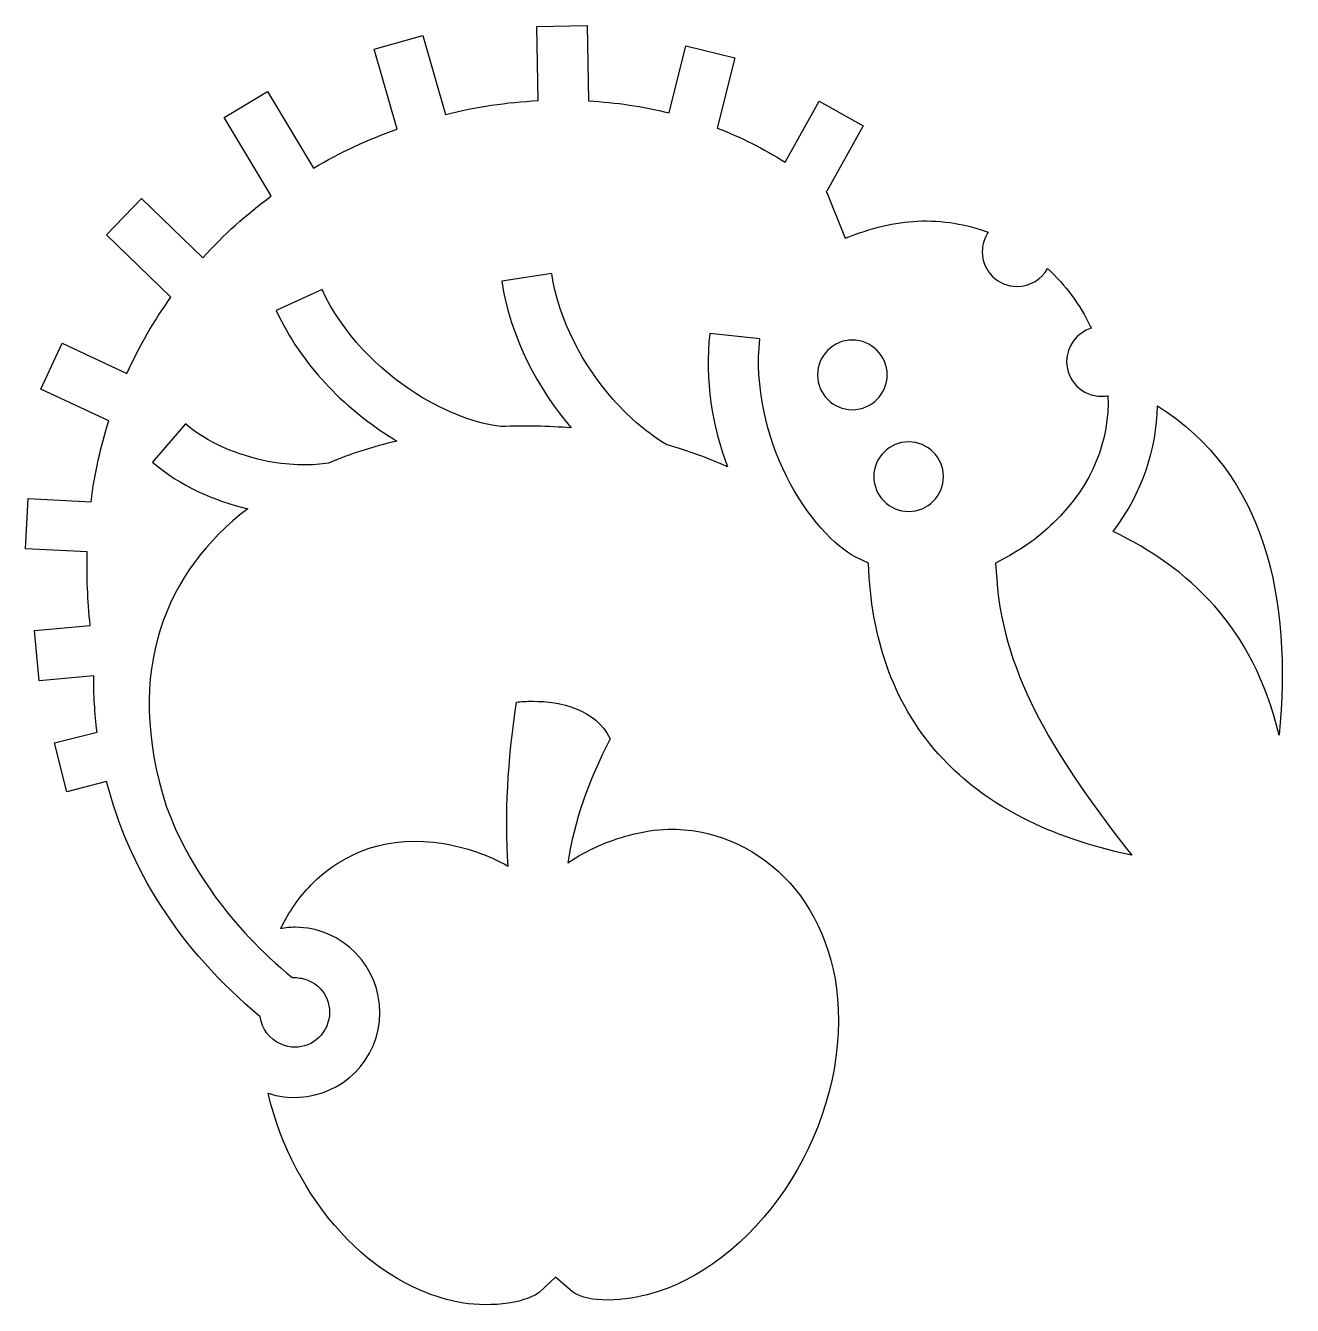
# Model space of a CAD drawing. Header units: centimetres. Extents: x -9.7 to 10.1, y -10 to 10.
import ezdxf

# ---------------------------------------------------------------- set-up
doc = ezdxf.new("R2010")
doc.units = ezdxf.units.CM
doc.header["$MEASUREMENT"] = 0
doc.layers.add('Layer 1', color=7, linetype='Continuous')

msp = doc.modelspace()

# ---------------------------------------------------------------- linework, layer by layer
at = {"layer": 'Layer 1'}
for points, knots in [([(-0.92373, 9.97669), (-0.92373, 9.97669), (-1.71177, 9.96349), (-1.71177, 9.96349), (-1.71177, 9.96349), (-1.71177, 9.96349), (-1.69195, 8.80522), (-1.69195, 8.80522), (-1.69195, 8.80522), (-2.17773, 8.78059), (-2.66316, 8.7076), (-3.14021, 8.58915), (-3.14021, 8.58915), (-3.14021, 8.58915), (-3.49202, 9.82256), (-3.49202, 9.82256), (-3.49202, 9.82256), (-3.49202, 9.82256), (-4.24969, 9.60645), (-4.24969, 9.60645), (-4.24969, 9.60645), (-4.24969, 9.60645), (-3.89396, 8.36115), (-3.89396, 8.36115), (-3.89396, 8.36115), (-4.34549, 8.19922), (-4.78337, 7.99437), (-5.1999, 7.74971), (-5.1999, 7.74971), (-5.1999, 7.74971), (-5.91676, 8.94627), (-5.91676, 8.94627), (-5.91676, 8.94627), (-5.91676, 8.94627), (-6.59271, 8.54175), (-6.59271, 8.54175), (-6.59271, 8.54175), (-6.59271, 8.54175), (-5.85738, 7.31614), (-5.85738, 7.31614), (-5.85738, 7.31614), (-6.2428, 7.03193), (-6.60207, 6.70934), (-6.92739, 6.35024), (-6.92739, 6.35024), (-6.92739, 6.35024), (-7.88279, 7.27667), (-7.88279, 7.27667), (-7.88279, 7.27667), (-7.88279, 7.27667), (-8.43097, 6.70993), (-8.43097, 6.70993), (-8.43097, 6.70993), (-8.43097, 6.70993), (-7.42426, 5.73484), (-7.42426, 5.73484), (-7.42426, 5.73484), (-7.68857, 5.3668), (-7.92041, 4.96949), (-8.1121, 4.54233), (-8.1121, 4.54233), (-8.1121, 4.54233), (-9.12009, 5.01533), (-9.12009, 5.01533), (-9.12009, 5.01533), (-9.12009, 5.01533), (-9.4549, 4.30113), (-9.4549, 4.30113), (-9.4549, 4.30113), (-9.4549, 4.30113), (-8.39408, 3.803), (-8.39408, 3.803), (-8.39408, 3.803), (-8.52092, 3.40337), (-8.61517, 2.98325), (-8.67209, 2.54192), (-8.67209, 2.54192), (-8.67209, 2.54192), (-9.65384, 2.5921), (-9.65384, 2.5921), (-9.65384, 2.5921), (-9.65384, 2.5921), (-9.69335, 1.80537), (-9.69335, 1.80537), (-9.69335, 1.80537), (-9.69335, 1.80537), (-8.73137, 1.75658), (-8.73137, 1.75658), (-8.73137, 1.75658), (-8.74149, 1.38647), (-8.72644, 1.00359), (-8.68397, 0.60877), (-8.68397, 0.60877), (-8.68397, 0.60877), (-9.55364, 0.52975), (-9.55364, 0.52975), (-9.55364, 0.52975), (-9.55364, 0.52975), (-9.4825, -0.25563), (-9.4825, -0.25563), (-9.4825, -0.25563), (-9.4825, -0.25563), (-8.62986, -0.17787), (-8.62986, -0.17787), (-8.62986, -0.17787), (-8.63209, -0.46908), (-8.6151, -0.76261), (-8.57715, -1.05539), (-8.57715, -1.05539), (-8.57715, -1.05539), (-9.2401, -1.22287), (-9.2401, -1.22287), (-9.2401, -1.22287), (-9.2401, -1.22287), (-9.04769, -1.98716), (-9.04769, -1.98716), (-9.04769, -1.98716), (-9.04769, -1.98716), (-8.42837, -1.8303), (-8.42837, -1.8303), (-8.42837, -1.8303), (-8.08871, -3.15555), (-7.31185, -4.44071), (-6.02876, -5.50292), (-6.02876, -5.50292), (-6.00641, -5.68728), (-5.88918, -5.853), (-5.70322, -5.93253), (-5.70322, -5.93253), (-5.42428, -6.05174), (-5.11245, -5.92654), (-4.99294, -5.64655), (-4.99294, -5.64655), (-4.87348, -5.36655), (-4.99855, -5.05426), (-5.27757, -4.93497), (-5.27757, -4.93497), (-5.34732, -4.9052), (-5.41942, -4.8909), (-5.48967, -4.89027), (-5.48967, -4.89027), (-5.50291, -4.8901), (-5.51624, -4.89069), (-5.52931, -4.89154), (-5.52931, -4.89154), (-5.52952, -4.89133), (-5.53032, -4.89175), (-5.53058, -4.89154), (-5.53058, -4.89154), (-6.49774, -4.09132), (-7.13895, -3.17033), (-7.49932, -2.21387), (-7.49932, -2.21387), (-8.17021, -0.08721), (-7.50362, 1.45424), (-6.225, 2.43253), (-6.225, 2.43253), (-6.74662, 2.55566), (-7.28131, 2.78535), (-7.71277, 3.16119), (-7.71277, 3.16119), (-7.71277, 3.16119), (-7.19495, 3.75555), (-7.19495, 3.75555), (-7.19495, 3.75555), (-6.86005, 3.46387), (-6.37647, 3.26286), (-5.91406, 3.17178), (-5.91406, 3.17178), (-5.54821, 3.09967), (-5.19101, 3.10515), (-4.96655, 3.14538), (-4.96655, 3.14538), (-4.6268, 3.28614), (-4.26901, 3.40016), (-3.89928, 3.4893), (-3.89928, 3.4893), (-3.94103, 3.51447), (-3.98277, 3.54045), (-4.02443, 3.56706), (-4.02443, 3.56706), (-4.72505, 4.01488), (-5.39067, 4.67701), (-5.78098, 5.52914), (-5.78098, 5.52914), (-5.78098, 5.52914), (-5.06539, 5.85729), (-5.06539, 5.85729), (-5.06539, 5.85729), (-4.75343, 5.17607), (-4.19234, 4.60844), (-3.60005, 4.22986), (-3.60005, 4.22986), (-3.12524, 3.92633), (-2.62525, 3.75547), (-2.27176, 3.71465), (-2.27176, 3.71465), (-1.90507, 3.73025), (-1.53762, 3.72329), (-1.17539, 3.69357), (-1.17539, 3.69357), (-1.69574, 4.30682), (-2.12366, 5.09759), (-2.25869, 5.98645), (-2.25869, 5.98645), (-2.25869, 5.98645), (-1.47858, 6.10494), (-1.47858, 6.10494), (-1.47858, 6.10494), (-1.36599, 5.36413), (-0.98311, 4.66322), (-0.51787, 4.13629), (-0.51787, 4.13629), (-0.25053, 3.83331), (0.04739, 3.59253), (0.31621, 3.42998), (0.31621, 3.42998), (0.64849, 3.33721), (0.96674, 3.22239), (1.26499, 3.08606), (1.26499, 3.08606), (1.02952, 3.72111), (0.90542, 4.4391), (0.98693, 5.16941), (0.98693, 5.16941), (0.98693, 5.16941), (1.76969, 5.08242), (1.76969, 5.08242), (1.76969, 5.08242), (1.68653, 4.33773), (1.87574, 3.56129), (2.18867, 2.93185), (2.18867, 2.93185), (2.50164, 2.30254), (2.95486, 1.82992), (3.25868, 1.68136), (3.25868, 1.68136), (3.25868, 1.68136), (3.46429, 1.5799), (3.46429, 1.5799), (3.46429, 1.5799), (3.46429, 1.5799), (3.4788, 1.3519), (3.4788, 1.3519), (3.4788, 1.3519), (3.54973, 0.26245), (3.91507, -0.74912), (4.69771, -1.54588), (4.69771, -1.54588), (5.3331, -2.19265), (6.26214, -2.70584), (7.57694, -2.97959), (7.57694, -2.97959), (6.42377, -1.50801), (5.581, -0.20806), (5.46728, 1.32816), (5.46728, 1.32816), (5.46728, 1.32816), (5.44885, 1.58243), (5.44885, 1.58243), (5.44885, 1.58243), (5.44885, 1.58243), (5.67276, 1.70371), (5.67276, 1.70371), (5.67276, 1.70371), (5.89692, 1.82545), (6.13028, 1.99501), (6.35015, 2.20711), (6.35015, 2.20711), (6.97959, 2.81433), (7.22977, 3.51558), (7.20405, 4.19689), (7.20405, 4.19689), (7.1715, 4.19086), (7.13827, 4.1877), (7.1039, 4.1877), (7.1039, 4.1877), (6.80358, 4.1877), (6.5596, 4.43038), (6.5596, 4.73061), (6.5596, 4.73061), (6.5596, 4.97502), (6.72102, 5.18122), (6.94308, 5.24982), (6.94308, 5.24982), (6.93802, 5.26078), (6.9338, 5.27192), (6.92857, 5.28271), (6.92857, 5.28271), (6.76732, 5.61963), (6.54105, 5.92733), (6.26181, 6.18279), (6.26181, 6.18279), (6.16955, 6.01496), (5.99143, 5.90212), (5.78616, 5.90212), (5.78616, 5.90212), (5.48584, 5.90212), (5.24186, 6.14471), (5.24186, 6.44499), (5.24186, 6.44499), (5.24186, 6.55758), (5.27673, 6.66249), (5.33547, 6.74944), (5.33547, 6.74944), (4.99673, 6.8754), (4.6241, 6.9397), (4.22721, 6.92334), (4.22721, 6.92334), (3.88481, 6.90913), (3.50141, 6.81708), (3.10183, 6.65583), (3.10183, 6.65583), (3.10183, 6.65583), (2.81471, 7.36759), (2.81471, 7.36759), (2.81471, 7.36759), (2.81471, 7.36759), (2.80678, 7.37413), (2.80678, 7.37413), (2.80678, 7.37413), (2.80678, 7.37413), (2.80944, 7.3794), (2.80944, 7.3794), (2.80944, 7.3794), (2.80944, 7.3794), (2.80678, 7.38733), (2.80678, 7.38733), (2.80678, 7.38733), (2.80994, 7.3886), (2.81289, 7.39003), (2.81606, 7.39125), (2.81606, 7.39125), (2.81606, 7.39125), (3.38267, 8.41256), (3.38267, 8.41256), (3.38267, 8.41256), (3.38267, 8.41256), (2.69343, 8.79473), (2.69343, 8.79473), (2.69343, 8.79473), (2.69343, 8.79473), (2.16638, 7.84324), (2.16638, 7.84324), (2.16638, 7.84324), (1.82895, 8.05678), (1.47386, 8.23372), (1.1056, 8.37561), (1.1056, 8.37561), (1.1056, 8.37561), (1.37969, 9.47198), (1.37969, 9.47198), (1.37969, 9.47198), (1.37969, 9.47198), (0.61535, 9.663), (0.61535, 9.663), (0.61535, 9.663), (0.61535, 9.663), (0.35307, 8.61281), (0.35307, 8.61281), (0.35307, 8.61281), (-0.05722, 8.71515), (-0.47869, 8.77659), (-0.90404, 8.8013), (-0.90404, 8.8013), (-0.90404, 8.8013), (-0.92377, 9.97669), (-0.92377, 9.97669), (-0.92377, 9.97669), (-0.92377, 9.97669), (-0.92373, 9.97669), (-0.92373, 9.97669)], [0, 0, 0, 0, 0.0106383, 0.0106383, 0.0106383, 0.0106383, 0.0212766, 0.0212766, 0.0212766, 0.0212766, 0.03191489, 0.03191489, 0.03191489, 0.03191489, 0.04255319, 0.04255319, 0.04255319, 0.04255319, 0.05319149, 0.05319149, 0.05319149, 0.05319149, 0.06382979, 0.06382979, 0.06382979, 0.06382979, 0.07446809, 0.07446809, 0.07446809, 0.07446809, 0.08510638, 0.08510638, 0.08510638, 0.08510638, 0.09574468, 0.09574468, 0.09574468, 0.09574468, 0.10638298, 0.10638298, 0.10638298, 0.10638298, 0.11702128, 0.11702128, 0.11702128, 0.11702128, 0.12765957, 0.12765957, 0.12765957, 0.12765957, 0.13829787, 0.13829787, 0.13829787, 0.13829787, 0.14893617, 0.14893617, 0.14893617, 0.14893617, 0.15957447, 0.15957447, 0.15957447, 0.15957447, 0.17021277, 0.17021277, 0.17021277, 0.17021277, 0.18085106, 0.18085106, 0.18085106, 0.18085106, 0.19148936, 0.19148936, 0.19148936, 0.19148936, 0.20212766, 0.20212766, 0.20212766, 0.20212766, 0.21276596, 0.21276596, 0.21276596, 0.21276596, 0.22340426, 0.22340426, 0.22340426, 0.22340426, 0.23404255, 0.23404255, 0.23404255, 0.23404255, 0.24468085, 0.24468085, 0.24468085, 0.24468085, 0.25531915, 0.25531915, 0.25531915, 0.25531915, 0.26595745, 0.26595745, 0.26595745, 0.26595745, 0.27659574, 0.27659574, 0.27659574, 0.27659574, 0.28723404, 0.28723404, 0.28723404, 0.28723404, 0.29787234, 0.29787234, 0.29787234, 0.29787234, 0.30851064, 0.30851064, 0.30851064, 0.30851064, 0.31914894, 0.31914894, 0.31914894, 0.31914894, 0.32978723, 0.32978723, 0.32978723, 0.32978723, 0.34042553, 0.34042553, 0.34042553, 0.34042553, 0.35106383, 0.35106383, 0.35106383, 0.35106383, 0.36170213, 0.36170213, 0.36170213, 0.36170213, 0.37234043, 0.37234043, 0.37234043, 0.37234043, 0.38297872, 0.38297872, 0.38297872, 0.38297872, 0.39361702, 0.39361702, 0.39361702, 0.39361702, 0.40425532, 0.40425532, 0.40425532, 0.40425532, 0.41489362, 0.41489362, 0.41489362, 0.41489362, 0.42553191, 0.42553191, 0.42553191, 0.42553191, 0.43617021, 0.43617021, 0.43617021, 0.43617021, 0.44680851, 0.44680851, 0.44680851, 0.44680851, 0.45744681, 0.45744681, 0.45744681, 0.45744681, 0.46808511, 0.46808511, 0.46808511, 0.46808511, 0.4787234, 0.4787234, 0.4787234, 0.4787234, 0.4893617, 0.4893617, 0.4893617, 0.4893617, 0.5, 0.5, 0.5, 0.5, 0.5106383, 0.5106383, 0.5106383, 0.5106383, 0.5212766, 0.5212766, 0.5212766, 0.5212766, 0.53191489, 0.53191489, 0.53191489, 0.53191489, 0.54255319, 0.54255319, 0.54255319, 0.54255319, 0.55319149, 0.55319149, 0.55319149, 0.55319149, 0.56382979, 0.56382979, 0.56382979, 0.56382979, 0.57446809, 0.57446809, 0.57446809, 0.57446809, 0.58510638, 0.58510638, 0.58510638, 0.58510638, 0.59574468, 0.59574468, 0.59574468, 0.59574468, 0.60638298, 0.60638298, 0.60638298, 0.60638298, 0.61702128, 0.61702128, 0.61702128, 0.61702128, 0.62765957, 0.62765957, 0.62765957, 0.62765957, 0.63829787, 0.63829787, 0.63829787, 0.63829787, 0.64893617, 0.64893617, 0.64893617, 0.64893617, 0.65957447, 0.65957447, 0.65957447, 0.65957447, 0.67021277, 0.67021277, 0.67021277, 0.67021277, 0.68085106, 0.68085106, 0.68085106, 0.68085106, 0.69148936, 0.69148936, 0.69148936, 0.69148936, 0.70212766, 0.70212766, 0.70212766, 0.70212766, 0.71276596, 0.71276596, 0.71276596, 0.71276596, 0.72340426, 0.72340426, 0.72340426, 0.72340426, 0.73404255, 0.73404255, 0.73404255, 0.73404255, 0.74468085, 0.74468085, 0.74468085, 0.74468085, 0.75531915, 0.75531915, 0.75531915, 0.75531915, 0.76595745, 0.76595745, 0.76595745, 0.76595745, 0.77659574, 0.77659574, 0.77659574, 0.77659574, 0.78723404, 0.78723404, 0.78723404, 0.78723404, 0.79787234, 0.79787234, 0.79787234, 0.79787234, 0.80851064, 0.80851064, 0.80851064, 0.80851064, 0.81914894, 0.81914894, 0.81914894, 0.81914894, 0.82978723, 0.82978723, 0.82978723, 0.82978723, 0.84042553, 0.84042553, 0.84042553, 0.84042553, 0.85106383, 0.85106383, 0.85106383, 0.85106383, 0.86170213, 0.86170213, 0.86170213, 0.86170213, 0.87234043, 0.87234043, 0.87234043, 0.87234043, 0.88297872, 0.88297872, 0.88297872, 0.88297872, 0.89361702, 0.89361702, 0.89361702, 0.89361702, 0.90425532, 0.90425532, 0.90425532, 0.90425532, 0.91489362, 0.91489362, 0.91489362, 0.91489362, 0.92553191, 0.92553191, 0.92553191, 0.92553191, 0.93617021, 0.93617021, 0.93617021, 0.93617021, 0.94680851, 0.94680851, 0.94680851, 0.94680851, 0.95744681, 0.95744681, 0.95744681, 0.95744681, 0.96808511, 0.96808511, 0.96808511, 0.96808511, 0.9787234, 0.9787234, 0.9787234, 0.9787234, 1, 1, 1, 1]), ([(3.214, 5.06539), (3.51424, 5.06539), (3.75818, 4.82276), (3.75818, 4.52252), (3.75818, 4.52252), (3.75818, 4.22228), (3.5142, 3.9783), (3.21396, 3.9783), (3.21396, 3.9783), (2.91364, 3.9783), (2.67101, 4.22228), (2.67101, 4.52252), (2.67101, 4.52252), (2.67101, 4.82276), (2.91364, 5.06543), (3.21392, 5.06543), (3.21392, 5.06543), (3.21392, 5.06543), (3.214, 5.06539), (3.214, 5.06539)], [0, 0, 0, 0, 0.16666667, 0.16666667, 0.16666667, 0.16666667, 0.33333333, 0.33333333, 0.33333333, 0.33333333, 0.5, 0.5, 0.5, 0.5, 0.66666667, 0.66666667, 0.66666667, 0.66666667, 1, 1, 1, 1]), ([(7.98025, 4.03889), (7.96338, 3.36694), (7.74525, 2.68395), (7.28574, 2.07808), (7.28574, 2.07808), (8.44258, 1.51573), (9.47953, 0.5979), (9.87519, -1.1056), (9.87519, -1.1056), (10.08405, 1.02194), (9.66612, 2.97179), (7.98025, 4.03889)], [0, 0, 0, 0, 0.25, 0.25, 0.25, 0.25, 0.5, 0.5, 0.5, 0.5, 1, 1, 1, 1]), ([(4.09287, 3.47624), (4.39311, 3.47624), (4.63578, 3.23361), (4.63578, 2.93333), (4.63578, 2.93333), (4.63578, 2.63309), (4.39315, 2.38911), (4.09287, 2.38911), (4.09287, 2.38911), (3.79263, 2.38911), (3.54865, 2.63309), (3.54865, 2.93333), (3.54865, 2.93333), (3.54865, 3.23357), (3.79263, 3.47624), (4.09287, 3.47624)], [0, 0, 0, 0, 0.2, 0.2, 0.2, 0.2, 0.4, 0.4, 0.4, 0.4, 0.6, 0.6, 0.6, 0.6, 1, 1, 1, 1]), ([(-1.77105, -0.57454), (-1.8674, -0.57412), (-1.95532, -0.58023), (-2.03064, -0.58905), (-2.03064, -0.58905), (-2.16937, -1.53319), (-2.21061, -2.32182), (-2.1598, -3.14806), (-2.1598, -3.14806), (-2.48255, -2.9737), (-2.8231, -2.85415), (-3.17048, -2.79756), (-3.17048, -2.79756), (-4.01595, -2.65959), (-4.72382, -2.9169), (-5.23932, -3.44589), (-5.23932, -3.44589), (-5.42503, -3.63649), (-5.58413, -3.86504), (-5.7111, -4.12581), (-5.7111, -4.12581), (-5.63596, -4.11282), (-5.56001, -4.10464), (-5.4831, -4.10473), (-5.4831, -4.10473), (-5.31051, -4.10486), (-5.13564, -4.13846), (-4.96789, -4.21015), (-4.96789, -4.21015), (-4.29691, -4.49702), (-3.98175, -5.28489), (-4.2682, -5.95616), (-4.2682, -5.95616), (-4.53968, -6.59247), (-5.26155, -6.90958), (-5.90744, -6.69676), (-5.90744, -6.69676), (-5.51793, -8.3508), (-4.28844, -9.73888), (-2.85553, -9.97266), (-2.85553, -9.97266), (-2.6554, -10.0053), (-2.38443, -10.00977), (-2.15175, -9.97532), (-2.15175, -9.97532), (-1.91919, -9.94087), (-1.7291, -9.85514), (-1.6761, -9.80665), (-1.6761, -9.80665), (-1.6761, -9.80665), (-1.41913, -9.57076), (-1.41913, -9.57076), (-1.41913, -9.57076), (-1.41913, -9.57076), (-1.15297, -9.79868), (-1.15297, -9.79868), (-1.15297, -9.79868), (-1.08668, -9.8554), (-0.91261, -9.91667), (-0.68647, -9.92518), (-0.68647, -9.92518), (-0.46045, -9.9337), (-0.1966, -9.89726), (0.01183, -9.84346), (0.01183, -9.84346), (1.67472, -9.41512), (3.07778, -7.38861), (2.99395, -5.38293), (2.99395, -5.38293), (2.92142, -3.64848), (1.6921, -2.54777), (0.33863, -2.57345), (0.33863, -2.57345), (0.33863, -2.57345), (0.33734, -2.57343), (0.33734, -2.57343), (0.33734, -2.57343), (0.1529, -2.57731), (-0.05314, -2.61066), (-0.26752, -2.66578), (-0.26752, -2.66578), (-0.6025, -2.75193), (-0.92576, -2.89914), (-1.22811, -3.09661), (-1.22811, -3.09661), (-1.1283, -2.4468), (-0.90738, -1.82921), (-0.56797, -1.16215), (-0.56797, -1.16215), (-0.79298, -0.69316), (-1.35347, -0.57644), (-1.77102, -0.57446), (-1.77102, -0.57446), (-1.77102, -0.57446), (-1.77105, -0.57454), (-1.77105, -0.57454)], [0, 0, 0, 0, 0.04, 0.04, 0.04, 0.04, 0.08, 0.08, 0.08, 0.08, 0.12, 0.12, 0.12, 0.12, 0.16, 0.16, 0.16, 0.16, 0.2, 0.2, 0.2, 0.2, 0.24, 0.24, 0.24, 0.24, 0.28, 0.28, 0.28, 0.28, 0.32, 0.32, 0.32, 0.32, 0.36, 0.36, 0.36, 0.36, 0.4, 0.4, 0.4, 0.4, 0.44, 0.44, 0.44, 0.44, 0.48, 0.48, 0.48, 0.48, 0.52, 0.52, 0.52, 0.52, 0.56, 0.56, 0.56, 0.56, 0.6, 0.6, 0.6, 0.6, 0.64, 0.64, 0.64, 0.64, 0.68, 0.68, 0.68, 0.68, 0.72, 0.72, 0.72, 0.72, 0.76, 0.76, 0.76, 0.76, 0.8, 0.8, 0.8, 0.8, 0.84, 0.84, 0.84, 0.84, 0.88, 0.88, 0.88, 0.88, 0.92, 0.92, 0.92, 0.92, 1, 1, 1, 1])]:
    msp.add_open_spline(points, degree=3, knots=knots, dxfattribs=at)

doc.saveas('drawing.dxf')
